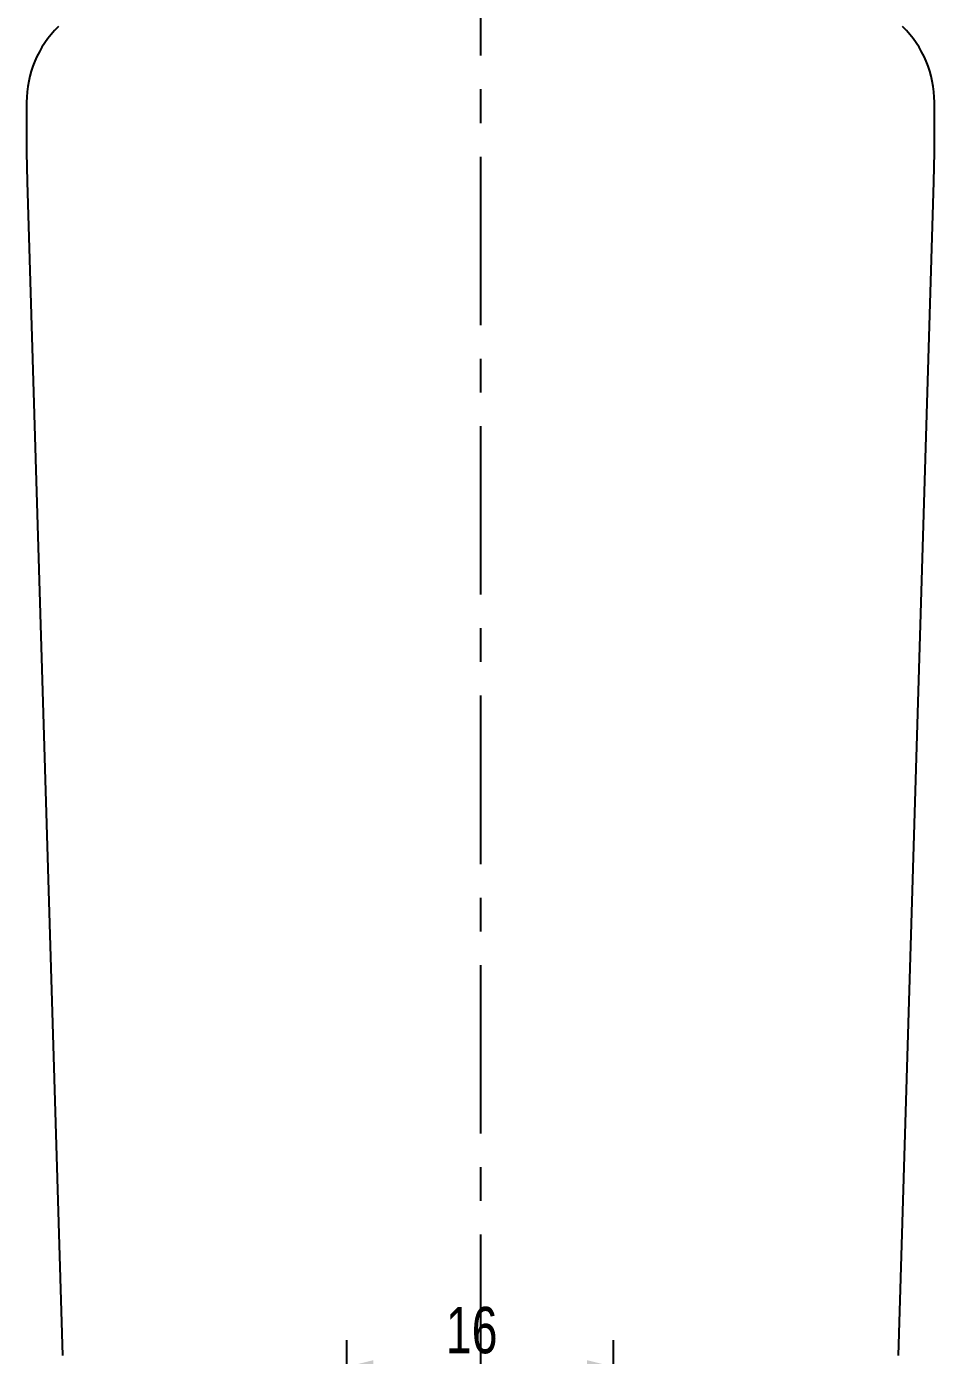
# Model space of a CAD drawing. Header units: millimetres. Extents: x 10 to 459, y 8 to 584.
# Drawn here: x 153.2 to 221.7, y 379.8 to 480 of the extents above; entities that cross this region are included whole.
import ezdxf

# ---------------------------------------------------------------- set-up
doc = ezdxf.new("R2010")
doc.units = ezdxf.units.MM
doc.linetypes.add('CENTERX2', pattern=[20.32, 12.7, -2.54, 2.54, -2.54])
doc.layers.add('CENTERLINE', color=4, linetype='CENTERX2')
doc.layers.add('DIMENSIONS', color=2, linetype='Continuous')
doc.layers.add('OUTLINE', color=7, linetype='Continuous', lineweight=25)
doc.styles.add('SLDTEXTSTYLE0', font='TXT', dxfattribs={"width": 0.75})
doc.dimstyles.new('SLDDIMSTYLE5', dxfattribs={"dimtxt": 3.5, "dimasz": 2, "dimexe": 0, "dimexo": 0.0625, "dimgap": 0.875, "dimtad": 1, "dimrnd": 1e-09, "dimzin": 12, "dimdsep": 46, "dimtxsty": 'SLDTEXTSTYLE0', "dimsah": 1, "dimcen": 0.09, "dimadec": 0, "dimazin": 3, "dimtfac": 1, "dimtofl": 0, "dimtmove": 0, "dimatfit": 3, "dimfxl": 0, "dimfrac": 2, "dimtolj": 1, "dimtzin": 12, "dimarcsym": 0})

# ---------------------------------------------------------------- blocks, each defined once
blk = doc.blocks.new('_D_32')
at = {"layer": 'DIMENSIONS'}
for p, q in [((177.37, 357.4), (177.37, 380.95)), ((197.5, 357.82), (197.5, 380.95)), ((177.37, 378.95), (197.5, 378.95))]:
    blk.add_line(p, q, dxfattribs=at)
for points in [[(177.37, 378.95), (179.37, 378.45), (179.37, 379.45)], [(197.5, 378.95), (195.5, 379.45), (195.5, 378.45)]]:
    blk.add_solid(points, dxfattribs=at)
at = {"layer": 'DIMENSIONS', "insert": (184.85, 383.47), "char_height": 3.5, "attachment_point": 1, "style": 'SLDTEXTSTYLE0'}
blk.add_mtext('16', dxfattribs=at)

msp = doc.modelspace()

# ---------------------------------------------------------------- linework, layer by layer
at = {"layer": 'CENTERLINE'}
msp.add_line((187.468, 571.805), (187.468, 308.942), dxfattribs=at)
at = {"layer": 'OUTLINE'}
for p, q in [((153.218, 474.305), (153.218, 471.305)), ((221.718, 471.305), (221.718, 474.305)), ((153.263, 468.301), (155.923, 379.809)), ((219.013, 379.809), (221.673, 468.301))]:
    msp.add_line(p, q, dxfattribs=at)
for centre, radius, start, end in [((161.218, 474.305), 8, 134.43628, 180), ((213.718, 474.305), 8, 0, 45.56372), ((253.218, 471.305), 100, 180, 181.72158), ((121.718, 471.305), 100, 358.27842, 0)]:
    msp.add_arc(centre, radius, start, end, dxfattribs=at)

# ---------------------------------------------------------------- dimensions: what is measured, and where the dimension line sits
at = {"layer": 'DIMENSIONS'}
dim = msp.add_linear_dim(base=(197.503, 378.954), p1=(177.37, 356.397), p2=(197.503, 356.82), dimstyle='SLDDIMSTYLE5', dxfattribs=at)
dim.commit()
dim.dimension.update_dxf_attribs({"geometry": '_D_32', "text_midpoint": (187.436, 378.954), "dimtype": 160})

doc.saveas('drawing.dxf')
